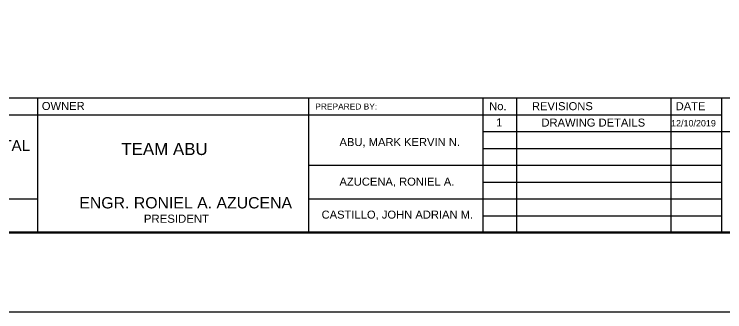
# Model space of a CAD drawing. Header units: millimetres. Extents: x 5 to 598, y 3 to 339.
# Drawn here: x 273.25 to 300.25, y 158.69 to 170 of the extents above; entities that cross this region are included whole.
import ezdxf

# ---------------------------------------------------------------- set-up
doc = ezdxf.new("R2010")
doc.units = ezdxf.units.MM
doc.header["$MEASUREMENT"] = 0
doc.layers.add('template', color=7, linetype='Continuous')
doc.styles.add('arial', font='arial.ttf')

msp = doc.modelspace()

# ---------------------------------------------------------------- linework, layer by layer
at = {"layer": 'template'}
for p, q in [((222.806, 166.819), (313.057, 166.819)), ((274.129, 166.819), (274.129, 161.699)), ((284.431, 166.819), (284.431, 161.699)), ((291.06, 166.819), (291.06, 161.699)), ((292.34, 166.819), (292.34, 161.699)), ((298.205, 166.819), (298.205, 161.699)), ((300.125, 166.819), (300.125, 161.699)), ((238.652, 166.179), (295.223, 166.179)), ((293.464, 166.179), (300.125, 166.179)), ((291.06, 165.539), (301.821, 165.539)), ((298.459, 165.539), (313.057, 165.539)), ((291.06, 164.899), (300.125, 164.899)), ((284.431, 164.259), (295.223, 164.259)), ((293.464, 164.259), (300.125, 164.259)), ((291.06, 163.619), (300.125, 163.619)), ((238.652, 162.985), (274.129, 162.985)), ((284.431, 162.979), (295.223, 162.979)), ((293.464, 162.979), (300.125, 162.979)), ((291.06, 162.339), (300.125, 162.339)), ((216.789, 158.69), (316.065, 158.69))]:
    msp.add_line(p, q, dxfattribs=at)
at = {"layer": 'template', "linetype": 'Continuous', "const_width": 0.0853}
msp.add_lwpolyline([(222.806, 161.699), (313.057, 161.699), (313.057, 226.078), (222.806, 226.078)], close=True, dxfattribs=at)

# ---------------------------------------------------------------- texts
at = {"layer": 'template', "style": 'arial'}
for s, height, p in [('OWNER', 0.304, (274.298, 166.36)), ('PREPARED BY: ', 0.22802, (284.689, 166.377)), ('No.', 0.304, (291.298, 166.352)), ('REVISIONS', 0.304, (292.923, 166.352)), ('DATE', 0.304, (298.385, 166.352)), ('1', 0.304, (291.56, 165.732)), ('DRAWING DETAILS', 0.30402, (293.284, 165.728)), ('12/10/2019', 0.2432, (298.211, 165.733)), ('ABU, MARK KERVIN N.', 0.30402, (285.609, 164.989)), ('PROPOSED THREE STOREY HOSPITAL', 0.41257, (262.932, 164.802)), ('TEAM ABU', 0.4598, (277.318, 164.647)), ('AZUCENA, RONIEL A.', 0.30402, (285.609, 163.484)), ('ENGR. RONIEL A. AZUCENA', 0.43038, (275.723, 162.618)), ('PRESIDENT', 0.3099, (278.176, 162.073)), ('CASTILLO, JOHN ADRIAN M.', 0.30402, (284.929, 162.231))]:
    msp.add_text(s, height=height, dxfattribs=at).set_placement(p)

doc.saveas('drawing.dxf')
